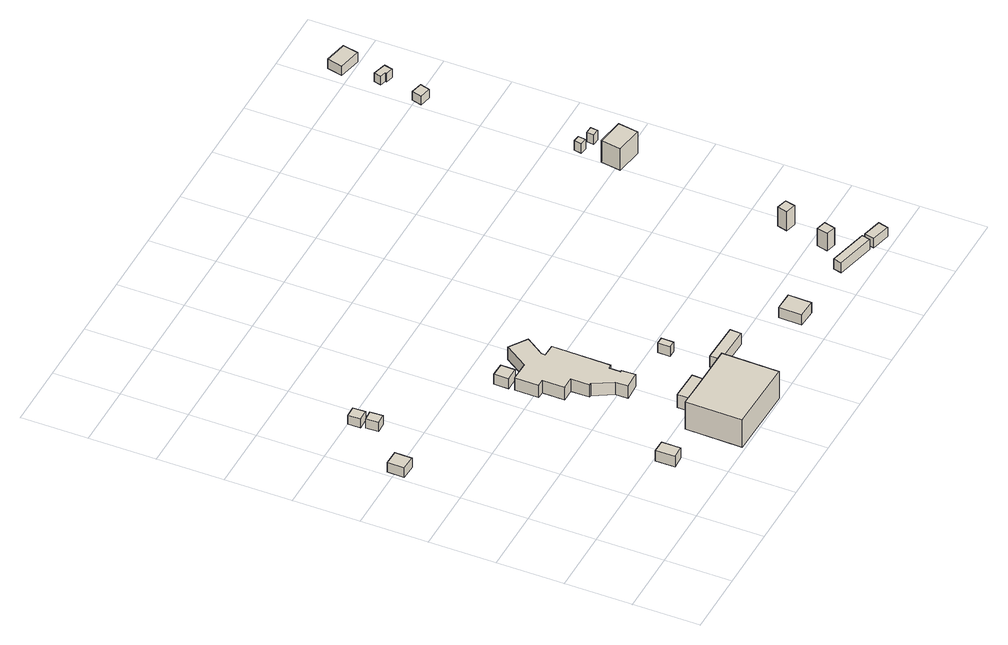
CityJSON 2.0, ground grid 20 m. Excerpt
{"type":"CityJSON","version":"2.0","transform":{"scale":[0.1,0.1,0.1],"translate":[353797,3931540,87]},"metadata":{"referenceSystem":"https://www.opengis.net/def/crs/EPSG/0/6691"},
"CityObjects":{
"building1":{"type":"Building","attributes":{"measuredHeight":7.2,"BuildingIDAttribute.prefecture":"14","BuildingIDAttribute.city":"14153","BuildingDetailAttribute.surveyYear":2015},"geometry":[{"type":"Solid","lod":"1","boundaries":[[[[0,1,2,3]],[[2,4,5,3]],[[1,6,4,2]],[[0,7,6,1]],[[3,5,7,0]],[[4,6,7,5]]]]}]},
"building2":{"type":"Building","attributes":{"measuredHeight":6.1,"BuildingIDAttribute.prefecture":"14","BuildingIDAttribute.city":"14153","BuildingDetailAttribute.surveyYear":2015},"geometry":[{"type":"Solid","lod":"1","boundaries":[[[[8,9,10,11]],[[10,12,13,11]],[[9,14,12,10]],[[8,15,14,9]],[[11,13,15,8]],[[12,14,15,13]]]]}]},
"building3":{"type":"Building","attributes":{"measuredHeight":3.3,"BuildingIDAttribute.prefecture":"14","BuildingIDAttribute.city":"14153","BuildingDetailAttribute.surveyYear":2015},"geometry":[{"type":"Solid","lod":"1","boundaries":[[[[16,17,18,19]],[[18,20,21,19]],[[17,22,20,18]],[[16,23,22,17]],[[19,21,23,16]],[[20,22,23,21]]]]}]},
"building4":{"type":"Building","attributes":{"BuildingIDAttribute.prefecture":"14","BuildingIDAttribute.city":"14153","BuildingDetailAttribute.surveyYear":2015},"geometry":[{"type":"Solid","lod":"1","boundaries":[[[[24,25,26,27]],[[26,28,29,27]],[[25,30,28,26]],[[24,31,30,25]],[[27,29,31,24]],[[28,30,31,29]]]]}]},
"building5":{"type":"Building","attributes":{"usage":"422","measuredHeight":11.4,"storeysAboveGround":2,"BuildingIDAttribute.prefecture":"14","BuildingIDAttribute.city":"14153","BuildingDetailAttribute.totalFloorArea":753.57,"BuildingDetailAttribute.buildingFootprintArea":376.79,"BuildingDetailAttribute.buildingStructureType":"610","BuildingDetailAttribute.buildingStructureOrgType":"2","BuildingDetailAttribute.orgUsage":"138","BuildingDetailAttribute.surveyYear":2015},"geometry":[{"type":"Solid","lod":"1","boundaries":[[[[32,33,34,35,36,37]],[[36,38,39,37]],[[35,40,38,36]],[[34,41,40,35]],[[33,42,41,34]],[[32,43,42,33]],[[37,39,43,32]],[[38,40,41,42,43,39]]]]}]},
"building6":{"type":"Building","attributes":{"measuredHeight":3.7,"BuildingIDAttribute.prefecture":"14","BuildingIDAttribute.city":"14153","BuildingDetailAttribute.surveyYear":2015},"geometry":[{"type":"Solid","lod":"1","boundaries":[[[[44,45,46,47]],[[46,48,49,47]],[[45,50,48,46]],[[44,51,50,45]],[[47,49,51,44]],[[48,50,51,49]]]]}]},
"building7":{"type":"Building","attributes":{"measuredHeight":5.8,"BuildingIDAttribute.prefecture":"14","BuildingIDAttribute.city":"14153","BuildingDetailAttribute.surveyYear":2015},"geometry":[{"type":"Solid","lod":"1","boundaries":[[[[52,53,54,55]],[[54,56,57,55]],[[53,58,56,54]],[[52,59,58,53]],[[55,57,59,52]],[[56,58,59,57]]]]}]},
"building8":{"type":"Building","attributes":{"usage":"422","measuredHeight":5.3,"storeysAboveGround":2,"BuildingIDAttribute.prefecture":"14","BuildingIDAttribute.city":"14153","BuildingDetailAttribute.totalFloorArea":579.69,"BuildingDetailAttribute.buildingFootprintArea":289.84,"BuildingDetailAttribute.buildingStructureType":"601","BuildingDetailAttribute.buildingStructureOrgType":"1","BuildingDetailAttribute.orgUsage":"138","BuildingDetailAttribute.surveyYear":2015},"geometry":[{"type":"Solid","lod":"1","boundaries":[[[[60,61,62,63,64,65,66,67,68,69,70,71,72,73,74,75,76,77,78,79]],[[78,80,81,79]],[[77,82,80,78]],[[76,83,82,77]],[[75,84,83,76]],[[74,85,84,75]],[[73,86,85,74]],[[72,87,86,73]],[[71,88,87,72]],[[70,89,88,71]],[[69,90,89,70]],[[68,91,90,69]],[[67,92,91,68]],[[66,93,92,67]],[[65,94,93,66]],[[64,95,94,65]],[[63,96,95,64]],[[62,97,96,63]],[[61,98,97,62]],[[60,99,98,61]],[[79,81,99,60]],[[80,82,83,84,85,86,87,88,89,90,91,92,93,94,95,96,97,98,99,81]]]]}]},
"building9":{"type":"Building","attributes":{"measuredHeight":3.6,"BuildingIDAttribute.prefecture":"14","BuildingIDAttribute.city":"14153","BuildingDetailAttribute.surveyYear":2015},"geometry":[{"type":"Solid","lod":"1","boundaries":[[[[100,101,102,103]],[[102,104,105,103]],[[101,106,104,102]],[[100,107,106,101]],[[103,105,107,100]],[[104,106,107,105]]]]}]},
"building10":{"type":"Building","attributes":{"usage":"422","measuredHeight":4.1,"storeysAboveGround":1,"BuildingIDAttribute.prefecture":"14","BuildingIDAttribute.city":"14153","BuildingDetailAttribute.totalFloorArea":40.93,"BuildingDetailAttribute.buildingFootprintArea":40.93,"BuildingDetailAttribute.buildingStructureType":"610","BuildingDetailAttribute.buildingStructureOrgType":"2","BuildingDetailAttribute.orgUsage":"138","BuildingDetailAttribute.surveyYear":2015},"geometry":[{"type":"Solid","lod":"1","boundaries":[[[[108,109,110,111]],[[110,112,113,111]],[[109,114,112,110]],[[108,115,114,109]],[[111,113,115,108]],[[112,114,115,113]]]]}]},
"building11":{"type":"Building","attributes":{"measuredHeight":3.7,"BuildingIDAttribute.prefecture":"14","BuildingIDAttribute.city":"14153","BuildingDetailAttribute.surveyYear":2015},"geometry":[{"type":"Solid","lod":"1","boundaries":[[[[116,117,118,119]],[[118,120,121,119]],[[117,122,120,118]],[[116,123,122,117]],[[119,121,123,116]],[[120,122,123,121]]]]}]},
"building12":{"type":"Building","attributes":{"measuredHeight":3.6,"BuildingIDAttribute.prefecture":"14","BuildingIDAttribute.city":"14153","BuildingDetailAttribute.surveyYear":2015},"geometry":[{"type":"Solid","lod":"1","boundaries":[[[[124,125,126,127]],[[126,128,129,127]],[[125,130,128,126]],[[124,131,130,125]],[[127,129,131,124]],[[128,130,131,129]]]]}]},
"building13":{"type":"Building","attributes":{"measuredHeight":6.9,"BuildingIDAttribute.prefecture":"14","BuildingIDAttribute.city":"14153","BuildingDetailAttribute.surveyYear":2015},"geometry":[{"type":"Solid","lod":"1","boundaries":[[[[132,133,134,135]],[[134,136,137,135]],[[133,138,136,134]],[[132,139,138,133]],[[135,137,139,132]],[[136,138,139,137]]]]}]},
"building14":{"type":"Building","attributes":{"measuredHeight":3.4,"BuildingIDAttribute.prefecture":"14","BuildingIDAttribute.city":"14153","BuildingDetailAttribute.surveyYear":2015},"geometry":[{"type":"Solid","lod":"1","boundaries":[[[[140,141,142,143]],[[142,144,145,143]],[[141,146,144,142]],[[140,147,146,141]],[[143,145,147,140]],[[144,146,147,145]]]]}]},
"building15":{"type":"Building","attributes":{"measuredHeight":7.1,"BuildingIDAttribute.prefecture":"14","BuildingIDAttribute.city":"14153","BuildingDetailAttribute.surveyYear":2015},"geometry":[{"type":"Solid","lod":"1","boundaries":[[[[148,149,150,151]],[[150,152,153,151]],[[149,154,152,150]],[[148,155,154,149]],[[151,153,155,148]],[[152,154,155,153]]]]}]},
"building16":{"type":"Building","attributes":{"measuredHeight":11.3,"BuildingIDAttribute.prefecture":"14","BuildingIDAttribute.city":"14153","BuildingDetailAttribute.surveyYear":2015},"geometry":[{"type":"Solid","lod":"1","boundaries":[[[[156,157,158,159]],[[158,160,161,159]],[[157,162,160,158]],[[156,163,162,157]],[[159,161,163,156]],[[160,162,163,161]]]]}]},
"building17":{"type":"Building","attributes":{"measuredHeight":3.4,"BuildingIDAttribute.prefecture":"14","BuildingIDAttribute.city":"14153","BuildingDetailAttribute.surveyYear":2015},"geometry":[{"type":"Solid","lod":"1","boundaries":[[[[164,165,166,167]],[[166,168,169,167]],[[165,170,168,166]],[[164,171,170,165]],[[167,169,171,164]],[[168,170,171,169]]]]}]},
"building18":{"type":"Building","attributes":{"measuredHeight":3.4,"BuildingIDAttribute.prefecture":"14","BuildingIDAttribute.city":"14153","BuildingDetailAttribute.surveyYear":2015},"geometry":[{"type":"Solid","lod":"1","boundaries":[[[[172,173,174,175]],[[174,176,177,175]],[[173,178,176,174]],[[172,179,178,173]],[[175,177,179,172]],[[176,178,179,177]]]]}]},
"building19":{"type":"Building","attributes":{"BuildingIDAttribute.prefecture":"14","BuildingIDAttribute.city":"14153","BuildingDetailAttribute.surveyYear":2015},"geometry":[{"type":"Solid","lod":"1","boundaries":[[[[180,181,182,183]],[[182,184,185,183]],[[181,186,184,182]],[[180,187,186,181]],[[183,185,187,180]],[[184,186,187,185]]]]}]},
"building20":{"type":"Building","attributes":{"BuildingIDAttribute.prefecture":"14","BuildingIDAttribute.city":"14153","BuildingDetailAttribute.surveyYear":2015},"geometry":[{"type":"Solid","lod":"1","boundaries":[[[[188,189,190,191,192,193]],[[192,194,195,193]],[[191,196,194,192]],[[190,197,196,191]],[[189,198,197,190]],[[188,199,198,189]],[[193,195,199,188]],[[194,196,197,198,199,195]]]]}]},
"building21":{"type":"Building","attributes":{"usage":"451","measuredHeight":3.4,"storeysAboveGround":1,"BuildingIDAttribute.prefecture":"14","BuildingIDAttribute.city":"14153","BuildingDetailAttribute.totalFloorArea":33.19,"BuildingDetailAttribute.buildingFootprintArea":33.19,"BuildingDetailAttribute.buildingStructureType":"610","BuildingDetailAttribute.buildingStructureOrgType":"2","BuildingDetailAttribute.orgUsage":"200","BuildingDetailAttribute.surveyYear":2015},"geometry":[{"type":"Solid","lod":"1","boundaries":[[[[200,201,202,203]],[[202,204,205,203]],[[201,206,204,202]],[[200,207,206,201]],[[203,205,207,200]],[[204,206,207,205]]]]}]}
},
"vertices":[
[8,818,8],[53,817,8],[52,765,8],[6,767,8],[52,765,41],[6,767,41],[53,817,41],[8,818,41],
[351,133,9],[351,191,9],[390,191,9],[390,134,9],[390,191,45],[390,134,45],[351,191,45],[351,133,45],
[173,947,11],[175,909,11],[144,907,11],[142,945,11],[144,907,43],[142,945,43],[175,909,43],[173,947,43],
[172,958,11],[138,957,11],[137,995,11],[171,996,11],[137,995,41],[171,996,41],[138,957,41],[172,958,41],
[502,6,7],[505,176,7],[573,174,7],[660,173,7],[727,172,7],[724,2,7],[727,172,102],[724,2,102],[660,173,102],[573,174,102],[505,176,102],[502,6,102],
[449,668,12],[449,712,12],[491,711,12],[490,668,12],[491,711,47],[490,668,47],[449,712,47],[449,668,47],
[573,174,9],[574,231,9],[662,229,9],[660,173,9],[662,229,55],[660,173,55],[574,231,55],[573,174,55],
[596,442,10],[596,408,10],[601,408,10],[603,367,10],[551,365,10],[550,402,10],[518,459,10],[512,459,10],[512,515,10],[473,515,10],[474,581,10],[452,581,10],[453,653,10],[511,652,10],[559,723,10],[612,687,10],[574,631,10],[573,619,10],[612,618,10],[609,443,10],[612,618,53],[609,443,53],[573,619,53],[574,631,53],[612,687,53],[559,723,53],[511,652,53],[453,653,53],[452,581,53],[474,581,53],[473,515,53],[512,515,53],[512,459,53],[518,459,53],[550,402,53],[551,365,53],[603,367,53],[601,408,53],[596,408,53],[596,442,53],
[778,338,8],[756,338,8],[757,375,8],[779,374,8],[757,375,41],[779,374,41],[756,338,41],[778,338,41],
[765,191,5],[765,225,5],[885,222,5],[884,188,5],[885,222,44],[884,188,44],[765,225,44],[765,191,44],
[1025,77,4],[1027,146,4],[1084,144,4],[1082,75,4],[1084,144,40],[1082,75,40],[1027,146,40],[1025,77,40],
[1385,46,2],[1266,74,2],[1272,99,2],[1391,71,2],[1272,99,37],[1391,71,37],[1266,74,37],[1385,46,37],
[1330,146,3],[1338,179,3],[1369,171,3],[1360,138,3],[1369,171,63],[1360,138,63],[1338,179,63],[1330,146,63],
[1403,69,1],[1460,55,1],[1453,26,1],[1396,40,1],[1453,26,34],[1396,40,34],[1460,55,34],[1403,69,34],
[1361,279,1],[1369,309,1],[1401,301,1],[1393,271,1],[1401,301,67],[1393,271,67],[1369,309,67],[1361,279,67],
[1388,781,9],[1397,841,9],[1480,829,9],[1471,769,9],[1480,829,84],[1471,769,84],[1397,841,84],[1388,781,84],
[1407,905,9],[1411,928,9],[1432,925,9],[1428,902,9],[1432,925,42],[1428,902,42],[1411,928,42],[1407,905,42],
[1477,889,8],[1455,891,8],[1457,913,8],[1479,911,8],[1457,913,41],[1479,911,41],[1455,891,41],[1477,889,41],
[1440,1367,9],[1405,1375,9],[1413,1405,9],[1448,1397,9],[1413,1405,39],[1448,1397,39],[1405,1375,39],[1440,1367,39],
[1472,1492,10],[1449,1497,10],[1450,1502,10],[1432,1506,10],[1438,1528,10],[1478,1517,10],[1438,1528,40],[1478,1517,40],[1432,1506,40],[1450,1502,40],[1449,1497,40],[1472,1492,40],
[1504,1650,8],[1494,1603,8],[1425,1618,8],[1436,1664,8],[1425,1618,40],[1436,1664,40],[1494,1603,40],[1504,1650,40]
]}
